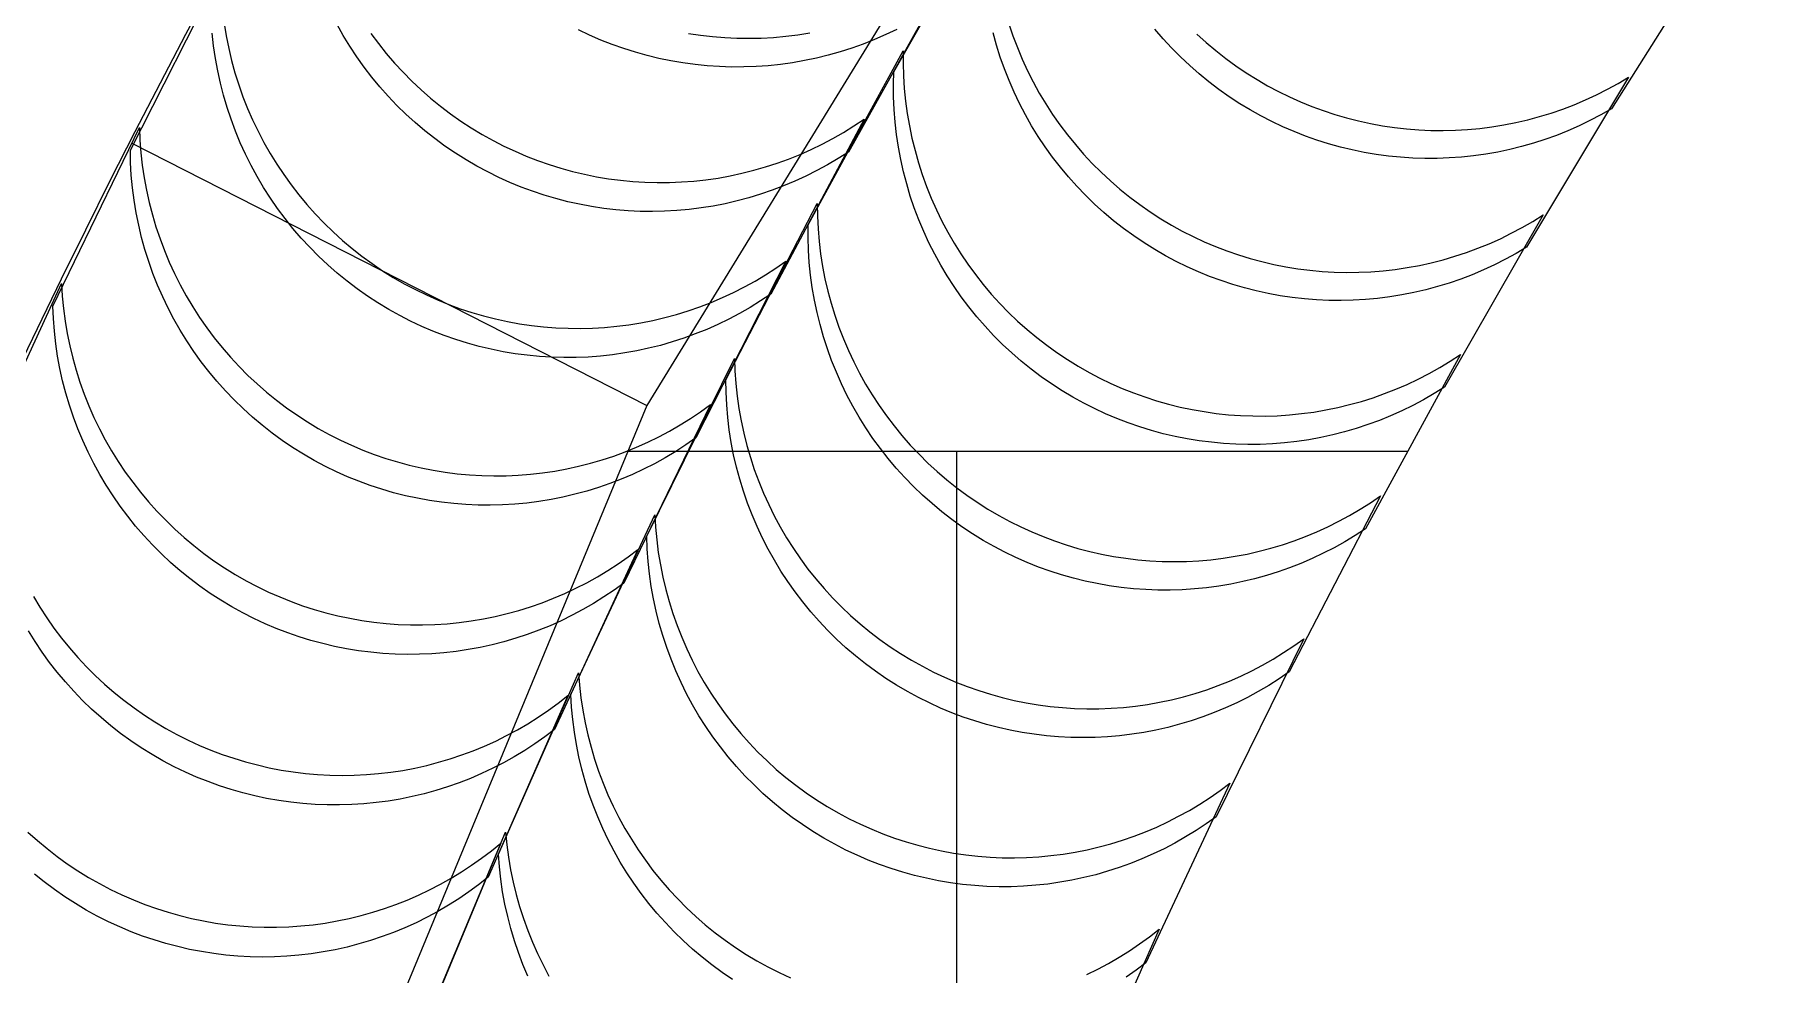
# Model space of a CAD drawing. Header units: metres. Extents: x -22.9 to 22.9, y -22.9 to 22.9.
# Drawn here: x -20.613 to -16.257, y 8.282 to 10.652 of the extents above; entities that cross this region are included whole.
import ezdxf

# ---------------------------------------------------------------- set-up
doc = ezdxf.new("R2010")
doc.units = ezdxf.units.M
for name, color, linetype in [('OBSERVED_CIRCULAR_SCAN', 3, 'Continuous'), ('SCAN_FOOTPRINTS', 5, 'Continuous'), ('TANK_BOUNDARY', 7, 'Continuous')]:
    doc.layers.add(name, color=color, linetype=linetype)

msp = doc.modelspace()

# ---------------------------------------------------------------- linework, layer by layer
at = {"layer": 'OBSERVED_CIRCULAR_SCAN'}
for p, q in [((-17.3146, 12.5798), (-19.0693, 9.7163)), ((-20.3676, 10.3778), (-19.0693, 9.7163)), ((-19.0693, 9.7163), (-20.3545, 6.6136)), ((-19.117, 9.6012), (-18.966, 9.6012)), ((-18.964, 9.6012), (-17.1514, 9.6012)), ((-18.288, 7.201), (-18.288, 9.6012))]:
    msp.add_line(p, q, dxfattribs=at)
at = {"layer": 'SCAN_FOOTPRINTS'}
for points in [[(-18.1567, 10.6785), (-18.1465, 10.6484), (-18.1352, 10.6187), (-18.1229, 10.5894), (-18.1096, 10.5605), (-18.0952, 10.5321), (-18.0799, 10.5043), (-18.0636, 10.477), (-18.0464, 10.4503), (-18.0282, 10.4242), (-18.0091, 10.3988), (-17.9891, 10.3741), (-17.9682, 10.3501), (-17.9466, 10.3269), (-17.9241, 10.3044), (-17.9008, 10.2827), (-17.8768, 10.2619), (-17.8521, 10.242), (-17.8266, 10.2229), (-17.8006, 10.2047), (-17.7739, 10.1875), (-17.7466, 10.1712), (-17.7196, 10.1563), (-17.6921, 10.1424), (-17.6642, 10.1295), (-17.6358, 10.1175), (-17.6071, 10.1064), (-17.578, 10.0964), (-17.5485, 10.0874), (-17.5188, 10.0793), (-17.4888, 10.0724), (-17.4586, 10.0664), (-17.4282, 10.0614), (-17.3977, 10.0576), (-17.367, 10.0547), (-17.3362, 10.0529), (-17.3055, 10.0522), (-17.2747, 10.0525), (-17.2439, 10.0539), (-17.2132, 10.0563), (-17.1826, 10.0598), (-17.1522, 10.0643), (-17.1219, 10.0698), (-17.0918, 10.0764), (-17.0619, 10.084), (-17.0324, 10.0926), (-17.0031, 10.1023), (-16.9742, 10.1129), (-16.9457, 10.1245), (-16.9176, 10.1371), (-16.89, 10.1506), (-16.8628, 10.1651), (-16.8361, 10.1805), (-16.81, 10.1968), (-17.0585, 9.7629), (-17.0585, 9.7629), (-17.0846, 9.7466), (-17.1113, 9.7312), (-17.1385, 9.7167), (-17.1661, 9.7032), (-17.1942, 9.6906), (-17.2227, 9.679), (-17.2516, 9.6684), (-17.2809, 9.6588), (-17.3104, 9.6501), (-17.3403, 9.6425), (-17.3704, 9.6359), (-17.4007, 9.6304), (-17.4311, 9.6259), (-17.4617, 9.6224), (-17.4924, 9.62), (-17.5232, 9.6186), (-17.554, 9.6183), (-17.5847, 9.619), (-17.6155, 9.6208), (-17.6461, 9.6237), (-17.6767, 9.6276), (-17.7071, 9.6325), (-17.7373, 9.6385), (-17.7673, 9.6455), (-17.797, 9.6535), (-17.8265, 9.6625), (-17.8556, 9.6726), (-17.8843, 9.6836), (-17.9127, 9.6956), (-17.9406, 9.7086), (-17.9681, 9.7225), (-17.9951, 9.7373), (-18.0224, 9.7536), (-18.0491, 9.7708), (-18.0751, 9.789), (-18.1006, 9.8081), (-18.1253, 9.828), (-18.1493, 9.8489), (-18.1726, 9.8705), (-18.1951, 9.893), (-18.2167, 9.9162), (-18.2376, 9.9402), (-18.2576, 9.965), (-18.2767, 9.9904), (-18.2949, 10.0164), (-18.3121, 10.0431), (-18.3284, 10.0704), (-18.3437, 10.0983), (-18.3581, 10.1266), (-18.3714, 10.1555), (-18.3837, 10.1848), (-18.395, 10.2145), (-18.4051, 10.2446), (-18.4143, 10.2751), (-18.4223, 10.3058), (-18.4293, 10.3369), (-18.4351, 10.3681), (-18.4399, 10.3995), (-18.4435, 10.4311), (-18.446, 10.4628), (-18.4474, 10.4945), (-18.4477, 10.5263), (-18.4469, 10.5581), (-18.1984, 10.992)], [(-16.3713, 10.8872), (-16.6376, 10.4641), (-16.6376, 10.4641), (-16.6644, 10.4489), (-16.6917, 10.4346), (-16.7194, 10.4213), (-16.7476, 10.4089), (-16.7762, 10.3975), (-16.8052, 10.3871), (-16.8345, 10.3777), (-16.8641, 10.3693), (-16.894, 10.3619), (-16.9242, 10.3555), (-16.9545, 10.3502), (-16.985, 10.3459), (-17.0156, 10.3427), (-17.0463, 10.3405), (-17.0771, 10.3393), (-17.1079, 10.3392), (-17.1387, 10.3402), (-17.1694, 10.3422), (-17.2, 10.3453), (-17.2305, 10.3494), (-17.2609, 10.3546), (-17.2911, 10.3608), (-17.321, 10.368), (-17.3507, 10.3762), (-17.38, 10.3855), (-17.4091, 10.3957), (-17.4377, 10.407), (-17.466, 10.4192), (-17.4938, 10.4323), (-17.5212, 10.4465), (-17.5481, 10.4615), (-17.5744, 10.4774), (-17.601, 10.4949), (-17.627, 10.5132), (-17.6523, 10.5324), (-17.6769, 10.5525), (-17.7008, 10.5735), (-17.7239, 10.5953), (-17.7463, 10.6179), (-17.7678, 10.6413), (-17.7885, 10.6654)], [(-20.135, 10.6795), (-20.1298, 10.6481), (-20.1235, 10.6169), (-20.1162, 10.586), (-20.1077, 10.5554), (-20.0981, 10.5251), (-20.0875, 10.4951), (-20.0758, 10.4656), (-20.0631, 10.4364), (-20.0494, 10.4078), (-20.0347, 10.3796), (-20.0189, 10.352), (-20.0023, 10.3249), (-19.9846, 10.2985), (-19.9661, 10.2726), (-19.9466, 10.2475), (-19.9263, 10.2231), (-19.9051, 10.1994), (-19.8831, 10.1764), (-19.8603, 10.1543), (-19.8367, 10.1329), (-19.8124, 10.1125), (-19.7874, 10.0928), (-19.7617, 10.0741), (-19.7354, 10.0563), (-19.7085, 10.0395), (-19.6809, 10.0236), (-19.6529, 10.0087), (-19.6252, 9.9952), (-19.5971, 9.9826), (-19.5685, 9.971), (-19.5396, 9.9605), (-19.5104, 9.9509), (-19.4808, 9.9423), (-19.4509, 9.9347), (-19.4208, 9.9282), (-19.3905, 9.9227), (-19.3601, 9.9182), (-19.3295, 9.9148), (-19.2988, 9.9124), (-19.268, 9.9111), (-19.2372, 9.9108), (-19.2064, 9.9116), (-19.1757, 9.9134), (-19.145, 9.9163), (-19.1145, 9.9202), (-19.0841, 9.9252), (-19.0539, 9.9312), (-19.0239, 9.9382), (-18.9942, 9.9463), (-18.9648, 9.9554), (-18.9357, 9.9655), (-18.907, 9.9765), (-18.8786, 9.9886), (-18.8507, 10.0016), (-18.8232, 10.0155), (-18.7963, 10.0304), (-18.7699, 10.0462), (-18.744, 10.0629), (-18.7187, 10.0804), (-18.9455, 9.6348), (-18.9455, 9.6348), (-18.9708, 9.6173), (-18.9966, 9.6006), (-19.0231, 9.5848), (-19.05, 9.5699), (-19.0775, 9.5559), (-19.1054, 9.5429), (-19.1337, 9.5309), (-19.1625, 9.5198), (-19.1916, 9.5098), (-19.221, 9.5007), (-19.2507, 9.4926), (-19.2807, 9.4856), (-19.3109, 9.4796), (-19.3413, 9.4746), (-19.3718, 9.4707), (-19.4025, 9.4678), (-19.4332, 9.466), (-19.464, 9.4652), (-19.4948, 9.4654), (-19.5256, 9.4668), (-19.5563, 9.4691), (-19.5869, 9.4726), (-19.6173, 9.477), (-19.6476, 9.4826), (-19.6777, 9.4891), (-19.7076, 9.4967), (-19.7371, 9.5053), (-19.7664, 9.5148), (-19.7953, 9.5254), (-19.8238, 9.537), (-19.852, 9.5495), (-19.8796, 9.563), (-19.9077, 9.578), (-19.9352, 9.5939), (-19.9622, 9.6107), (-19.9885, 9.6285), (-20.0142, 9.6472), (-20.0392, 9.6668), (-20.0635, 9.6873), (-20.0871, 9.7087), (-20.1099, 9.7308), (-20.1319, 9.7538), (-20.1531, 9.7775), (-20.1734, 9.8019), (-20.1929, 9.827), (-20.2114, 9.8528), (-20.229, 9.8793), (-20.2457, 9.9063), (-20.2614, 9.934), (-20.2762, 9.9621), (-20.2899, 9.9908), (-20.3026, 10.0199), (-20.3143, 10.0495), (-20.3249, 10.0795), (-20.3345, 10.1098), (-20.3429, 10.1404), (-20.3503, 10.1713), (-20.3566, 10.2025), (-20.3618, 10.2339), (-20.3659, 10.2654), (-20.3689, 10.297), (-20.3707, 10.3288), (-20.3714, 10.3605), (-20.1446, 10.8061)], [(-18.3176, 10.7922), (-18.5613, 10.3556), (-18.5613, 10.3556), (-18.5873, 10.339), (-18.6138, 10.3233), (-18.6408, 10.3086), (-18.6683, 10.2947), (-18.6963, 10.2818), (-18.7247, 10.2699), (-18.7534, 10.259), (-18.7826, 10.249), (-18.812, 10.2401), (-18.8418, 10.2321), (-18.8718, 10.2252), (-18.902, 10.2193), (-18.9324, 10.2145), (-18.963, 10.2107), (-18.9937, 10.2079), (-19.0244, 10.2062), (-19.0552, 10.2056), (-19.086, 10.206), (-19.1167, 10.2074), (-19.1474, 10.21), (-19.178, 10.2135), (-19.2085, 10.2181), (-19.2387, 10.2237), (-19.2688, 10.2304), (-19.2986, 10.2381), (-19.3282, 10.2468), (-19.3574, 10.2565), (-19.3862, 10.2672), (-19.4147, 10.2789), (-19.4428, 10.2916), (-19.4704, 10.3052), (-19.4976, 10.3198), (-19.525, 10.3357), (-19.5519, 10.3527), (-19.5782, 10.3706), (-19.6038, 10.3894), (-19.6288, 10.4091), (-19.653, 10.4296), (-19.6765, 10.451), (-19.6993, 10.4732), (-19.7212, 10.4962), (-19.7423, 10.52), (-19.7625, 10.5445), (-19.7819, 10.5697), (-19.8004, 10.5956), (-19.8179, 10.6221), (-19.8345, 10.6492), (-19.8502, 10.6769)], [(-19.765, 10.6544), (-19.746, 10.6289), (-19.7262, 10.604), (-19.7055, 10.5799), (-19.6839, 10.5566), (-19.6616, 10.534), (-19.6384, 10.5122), (-19.6145, 10.4913), (-19.5899, 10.4712), (-19.5645, 10.452), (-19.5385, 10.4337), (-19.5119, 10.4163), (-19.4847, 10.3999), (-19.4569, 10.3844), (-19.4295, 10.3704), (-19.4016, 10.3573), (-19.3733, 10.3452), (-19.3446, 10.334), (-19.3156, 10.3239), (-19.2862, 10.3147), (-19.2565, 10.3066), (-19.2265, 10.2995), (-19.1963, 10.2934), (-19.1659, 10.2883), (-19.1354, 10.2843), (-19.1048, 10.2814), (-19.074, 10.2794), (-19.0432, 10.2786), (-19.0125, 10.2788), (-18.9817, 10.28), (-18.951, 10.2823), (-18.9204, 10.2856), (-18.8899, 10.29), (-18.8596, 10.2955), (-18.8295, 10.3019), (-18.7996, 10.3094), (-18.77, 10.3179), (-18.7407, 10.3274), (-18.7118, 10.3379), (-18.6832, 10.3494), (-18.6551, 10.3619), (-18.6273, 10.3753), (-18.6001, 10.3897), (-18.5734, 10.405), (-18.5472, 10.4212), (-18.5216, 10.4382), (-18.7569, 9.9971), (-18.7569, 9.9971), (-18.7825, 9.98), (-18.8087, 9.9638), (-18.8354, 9.9485), (-18.8626, 9.9341), (-18.8904, 9.9207), (-18.9185, 9.9083), (-18.9471, 9.8968), (-18.976, 9.8863), (-19.0053, 9.8767), (-19.0349, 9.8682), (-19.0648, 9.8608), (-19.0949, 9.8543), (-19.1252, 9.8489), (-19.1557, 9.8445), (-19.1863, 9.8411), (-19.217, 9.8388), (-19.2478, 9.8376), (-19.2785, 9.8374), (-19.3093, 9.8383), (-19.3401, 9.8402), (-19.3707, 9.8431), (-19.4012, 9.8472), (-19.4316, 9.8522), (-19.4618, 9.8583), (-19.4918, 9.8654), (-19.5215, 9.8736), (-19.5509, 9.8827), (-19.5799, 9.8929), (-19.6086, 9.904), (-19.6369, 9.9161), (-19.6648, 9.9292), (-19.6922, 9.9432), (-19.72, 9.9587), (-19.7472, 9.9751), (-19.7738, 9.9925), (-19.7998, 10.0108), (-19.8252, 10.03), (-19.8498, 10.0501), (-19.8737, 10.071), (-19.8969, 10.0928), (-19.9192, 10.1154), (-19.9408, 10.1388), (-19.9615, 10.1629), (-19.9813, 10.1877), (-20.0003, 10.2132), (-20.0184, 10.2394), (-20.0355, 10.2661), (-20.0516, 10.2935), (-20.0668, 10.3214), (-20.081, 10.3499), (-20.0942, 10.3788), (-20.1063, 10.4082), (-20.1174, 10.438), (-20.1275, 10.4681), (-20.1365, 10.4986), (-20.1443, 10.5294), (-20.1511, 10.5605), (-20.1568, 10.5917), (-20.1614, 10.6232), (-20.1649, 10.6548)], [(-18.4393, 10.6648), (-18.467, 10.6515), (-18.4953, 10.6392), (-18.5239, 10.6278), (-18.5529, 10.6174), (-18.5822, 10.608), (-18.6118, 10.5996), (-18.6417, 10.5923), (-18.6719, 10.5859), (-18.7022, 10.5806), (-18.7327, 10.5764), (-18.7633, 10.5732), (-18.794, 10.571), (-18.8248, 10.5699), (-18.8556, 10.5698), (-18.8864, 10.5708), (-18.9171, 10.5729), (-18.9477, 10.576), (-18.9782, 10.5801), (-19.0086, 10.5853), (-19.0388, 10.5915), (-19.0687, 10.5987), (-19.0983, 10.607), (-19.1277, 10.6163), (-19.1567, 10.6266), (-19.1854, 10.6378), (-19.2137, 10.6501), (-19.2415, 10.6633)], [(-18.9647, 10.6547), (-18.9343, 10.6501), (-18.9037, 10.6465), (-18.873, 10.644), (-18.8422, 10.6426), (-18.8115, 10.6422), (-18.7807, 10.6428), (-18.7499, 10.6445), (-18.7193, 10.6473), (-18.6887, 10.6511), (-18.6583, 10.6559)], [(-17.683, 10.6529), (-17.6594, 10.6316), (-17.6351, 10.6111), (-17.6101, 10.5915), (-17.5844, 10.5728), (-17.5581, 10.555), (-17.5311, 10.5382), (-17.5045, 10.5228), (-17.4773, 10.5083), (-17.4496, 10.4948), (-17.4215, 10.4822), (-17.393, 10.4705), (-17.3641, 10.4599), (-17.3349, 10.4503), (-17.3053, 10.4416), (-17.2755, 10.434), (-17.2454, 10.4274), (-17.2151, 10.4218), (-17.1847, 10.4173), (-17.1541, 10.4138), (-17.1234, 10.4114), (-17.0926, 10.41), (-17.0618, 10.4097), (-17.031, 10.4104), (-17.0003, 10.4122), (-16.9696, 10.415), (-16.9391, 10.4189), (-16.9087, 10.4238), (-16.8785, 10.4298), (-16.8485, 10.4368), (-16.8187, 10.4448), (-16.7893, 10.4538), (-16.7602, 10.4638), (-16.7314, 10.4749), (-16.7031, 10.4868), (-16.6751, 10.4998), (-16.6477, 10.5137), (-16.6207, 10.5285), (-16.5942, 10.5443), (-16.8517, 10.1157), (-16.8517, 10.1157), (-16.8781, 10.0999), (-16.9051, 10.0851), (-16.9326, 10.0712), (-16.9605, 10.0582), (-16.9889, 10.0462), (-17.0176, 10.0352), (-17.0468, 10.0252), (-17.0762, 10.0162), (-17.1059, 10.0082), (-17.1359, 10.0012), (-17.1661, 9.9952), (-17.1965, 9.9903), (-17.2271, 9.9864), (-17.2577, 9.9836), (-17.2885, 9.9818), (-17.3193, 9.9811), (-17.3501, 9.9814), (-17.3808, 9.9828), (-17.4115, 9.9852), (-17.4421, 9.9887), (-17.4726, 9.9932), (-17.5029, 9.9988), (-17.5329, 10.0054), (-17.5628, 10.013), (-17.5923, 10.0216), (-17.6216, 10.0313), (-17.6505, 10.0419), (-17.679, 10.0536), (-17.7071, 10.0661), (-17.7347, 10.0797), (-17.7619, 10.0942), (-17.7886, 10.1096), (-17.8155, 10.1264), (-17.8419, 10.1442), (-17.8676, 10.1629), (-17.8926, 10.1825), (-17.9169, 10.203), (-17.9405, 10.2243), (-17.9633, 10.2464), (-17.9853, 10.2694), (-18.0065, 10.2931), (-18.0268, 10.3175), (-18.0463, 10.3426), (-18.0649, 10.3684), (-18.0825, 10.3949), (-18.0992, 10.4219), (-18.1149, 10.4495), (-18.1297, 10.4777), (-18.1434, 10.5064), (-18.1561, 10.5355), (-18.1678, 10.5651), (-18.1785, 10.595), (-18.188, 10.6253), (-18.1965, 10.6559)], [(-20.7544, 9.5702), (-20.5449, 10.0242), (-20.5449, 10.0242), (-20.543, 9.9925), (-20.5399, 9.9608), (-20.5358, 9.9293), (-20.5305, 9.898), (-20.5241, 9.8669), (-20.5166, 9.836), (-20.508, 9.8054), (-20.4984, 9.7751), (-20.4877, 9.7451), (-20.4759, 9.7156), (-20.4631, 9.6865), (-20.4493, 9.6579), (-20.4345, 9.6298), (-20.4186, 9.6022), (-20.4019, 9.5752), (-20.3842, 9.5488), (-20.3655, 9.523), (-20.346, 9.498), (-20.3256, 9.4736), (-20.3043, 9.45), (-20.2823, 9.4271), (-20.2594, 9.405), (-20.2358, 9.3837), (-20.2114, 9.3633), (-20.1863, 9.3438), (-20.1606, 9.3252), (-20.1342, 9.3074), (-20.1072, 9.2907), (-20.0796, 9.2749), (-20.0515, 9.26), (-20.0229, 9.2462), (-19.9947, 9.2338), (-19.9661, 9.2223), (-19.9372, 9.2119), (-19.9079, 9.2024), (-19.8783, 9.1939), (-19.8484, 9.1865), (-19.8183, 9.1801), (-19.7879, 9.1747), (-19.7575, 9.1704), (-19.7268, 9.1671), (-19.6961, 9.1648), (-19.6654, 9.1636), (-19.6346, 9.1635), (-19.6038, 9.1644), (-19.5731, 9.1663), (-19.5424, 9.1694), (-19.5119, 9.1734), (-19.4815, 9.1785), (-19.4513, 9.1847), (-19.4214, 9.1918), (-19.3917, 9.2), (-19.3623, 9.2092), (-19.3333, 9.2194), (-19.3046, 9.2306), (-19.2763, 9.2427), (-19.2484, 9.2559), (-19.221, 9.2699), (-19.1941, 9.2849), (-19.1678, 9.3008), (-19.142, 9.3176), (-19.1168, 9.3353), (-19.0922, 9.3538), (-19.3017, 8.8998), (-19.3017, 8.8998), (-19.3262, 8.8813), (-19.3515, 8.8636), (-19.3773, 8.8468), (-19.4036, 8.8309), (-19.4305, 8.8159), (-19.4579, 8.8019), (-19.4858, 8.7888), (-19.5141, 8.7766), (-19.5428, 8.7654), (-19.5718, 8.7552), (-19.6012, 8.746), (-19.6309, 8.7378), (-19.6608, 8.7307), (-19.691, 8.7245), (-19.7214, 8.7194), (-19.7519, 8.7154), (-19.7826, 8.7123), (-19.8133, 8.7104), (-19.8441, 8.7095), (-19.8749, 8.7096), (-19.9056, 8.7108), (-19.9363, 8.7131), (-19.9669, 8.7164), (-19.9974, 8.7207), (-20.0278, 8.7261), (-20.0579, 8.7325), (-20.0878, 8.7399), (-20.1174, 8.7484), (-20.1467, 8.7579), (-20.1756, 8.7683), (-20.2042, 8.7798), (-20.2324, 8.7922), (-20.261, 8.806), (-20.2891, 8.8209), (-20.3167, 8.8367), (-20.3437, 8.8534), (-20.3701, 8.8712), (-20.3958, 8.8898), (-20.4209, 8.9093), (-20.4453, 8.9298), (-20.4689, 8.951), (-20.4918, 8.9731), (-20.5138, 8.996), (-20.5351, 9.0196), (-20.5555, 9.044), (-20.575, 9.069), (-20.5937, 9.0948), (-20.6114, 9.1212), (-20.6281, 9.1482)], [(-18.8532, 8.2695), (-18.8795, 8.2874), (-18.9052, 8.3061), (-18.9302, 8.3258), (-18.9544, 8.3463), (-18.978, 8.3677), (-19.0007, 8.3898), (-19.0227, 8.4128), (-19.0439, 8.4365), (-19.0642, 8.461), (-19.0836, 8.4862), (-19.1021, 8.512), (-19.1197, 8.5385), (-19.1363, 8.5656), (-19.152, 8.5932), (-19.1667, 8.6214), (-19.1804, 8.6501), (-19.193, 8.6793), (-19.2047, 8.7088), (-19.2152, 8.7388), (-19.2248, 8.7691), (-19.2332, 8.7998), (-19.2405, 8.8307), (-19.2468, 8.8619), (-19.2519, 8.8932), (-19.256, 8.9248), (-19.2589, 8.9564), (-19.2607, 8.9882), (-19.0491, 9.4412), (-19.0491, 9.4412), (-19.0473, 9.4095), (-19.0444, 9.3778), (-19.0404, 9.3463), (-19.0352, 9.3149), (-19.029, 9.2837), (-19.0216, 9.2528), (-19.0132, 9.2222), (-19.0037, 9.1918), (-18.9931, 9.1619), (-18.9815, 9.1323), (-18.9688, 9.1031), (-18.9551, 9.0744), (-18.9404, 9.0463), (-18.9247, 9.0186), (-18.9081, 8.9915), (-18.8905, 8.9651), (-18.872, 8.9392), (-18.8526, 8.914), (-18.8323, 8.8896), (-18.8111, 8.8658), (-18.7892, 8.8429), (-18.7664, 8.8207), (-18.7429, 8.7993), (-18.7186, 8.7788), (-18.6936, 8.7591), (-18.668, 8.7404), (-18.6416, 8.7226), (-18.6147, 8.7057), (-18.5872, 8.6897), (-18.5592, 8.6748), (-18.5306, 8.6608), (-18.5025, 8.6483), (-18.474, 8.6367), (-18.4451, 8.6261), (-18.4158, 8.6165), (-18.3862, 8.6079), (-18.3564, 8.6003), (-18.3263, 8.5937), (-18.296, 8.5882), (-18.2655, 8.5837), (-18.2349, 8.5803), (-18.2042, 8.5779), (-18.1735, 8.5766), (-18.1427, 8.5763), (-18.1119, 8.5771), (-18.0812, 8.5789), (-18.0505, 8.5818), (-18.02, 8.5857), (-17.9896, 8.5906), (-17.9594, 8.5966), (-17.9294, 8.6037), (-17.8997, 8.6117), (-17.8702, 8.6208), (-17.8411, 8.6308), (-17.8124, 8.6419), (-17.784, 8.6539), (-17.7561, 8.6669), (-17.7287, 8.6809), (-17.7017, 8.6957), (-17.6753, 8.7115), (-17.6494, 8.7282), (-17.6241, 8.7458), (-17.5994, 8.7642), (-17.811, 8.3111), (-17.811, 8.3111), (-17.8357, 8.2927), (-17.861, 8.2752)], [(-20.6157, 9.2354), (-20.5994, 9.2081), (-20.5821, 9.1814), (-20.5639, 9.1554), (-20.5447, 9.13), (-20.5247, 9.1053), (-20.5039, 9.0813), (-20.4822, 9.0581), (-20.4597, 9.0357), (-20.4364, 9.014), (-20.4123, 8.9932), (-20.3876, 8.9733), (-20.3621, 8.9542), (-20.336, 8.9361), (-20.3093, 8.9189), (-20.282, 8.9026), (-20.2541, 8.8873), (-20.2257, 8.8731), (-20.1968, 8.8598), (-20.1684, 8.8479), (-20.1396, 8.837), (-20.1105, 8.8271), (-20.081, 8.8182), (-20.0512, 8.8103), (-20.0212, 8.8034), (-19.991, 8.7976), (-19.9606, 8.7928), (-19.93, 8.789), (-19.8993, 8.7863), (-19.8686, 8.7847), (-19.8378, 8.7841), (-19.807, 8.7845), (-19.7762, 8.786), (-19.7456, 8.7886), (-19.715, 8.7922), (-19.6845, 8.7968), (-19.6543, 8.8025), (-19.6242, 8.8092), (-19.5944, 8.817), (-19.5649, 8.8257), (-19.5357, 8.8355), (-19.5068, 8.8462), (-19.4784, 8.858), (-19.4503, 8.8707), (-19.4227, 8.8843), (-19.3956, 8.8989), (-19.369, 8.9144), (-19.3429, 8.9308), (-19.3175, 8.9481), (-19.2926, 8.9663), (-19.2684, 8.9853), (-19.4691, 8.5273), (-19.4691, 8.5273), (-19.4933, 8.5083), (-19.5182, 8.4902), (-19.5437, 8.4729), (-19.5697, 8.4565), (-19.5963, 8.441), (-19.6234, 8.4264), (-19.651, 8.4127), (-19.6791, 8.4), (-19.7076, 8.3883), (-19.7364, 8.3776), (-19.7656, 8.3678), (-19.7952, 8.359), (-19.825, 8.3513), (-19.855, 8.3446), (-19.8853, 8.3389), (-19.9157, 8.3342), (-19.9463, 8.3306), (-19.977, 8.3281), (-20.0077, 8.3266), (-20.0385, 8.3261), (-20.0693, 8.3267), (-20.1001, 8.3284), (-20.1307, 8.3311), (-20.1613, 8.3349), (-20.1917, 8.3397), (-20.2219, 8.3455), (-20.252, 8.3524), (-20.2817, 8.3603), (-20.3112, 8.3692), (-20.3404, 8.3791), (-20.3692, 8.39), (-20.3976, 8.4019), (-20.4265, 8.4151), (-20.4549, 8.4294), (-20.4827, 8.4447), (-20.51, 8.4609), (-20.5368, 8.4781), (-20.5629, 8.4963), (-20.5883, 8.5153), (-20.6131, 8.5353)], [(-19.3694, 8.2781), (-19.3817, 8.3074), (-19.3929, 8.3372), (-19.403, 8.3673), (-19.4121, 8.3978), (-19.4201, 8.4285), (-19.427, 8.4596), (-19.4328, 8.4908), (-19.4375, 8.5222), (-19.441, 8.5538), (-19.4435, 8.5855), (-19.2414, 9.0429), (-19.2414, 9.0429), (-19.2389, 9.0112), (-19.2354, 8.9796), (-19.2307, 8.9481), (-19.2249, 8.9169), (-19.218, 8.8859), (-19.21, 8.8551), (-19.2009, 8.8246), (-19.1908, 8.7945), (-19.1796, 8.7648), (-19.1673, 8.7354), (-19.1541, 8.7065), (-19.1398, 8.6781), (-19.1245, 8.6503), (-19.1083, 8.6229), (-19.0911, 8.5962), (-19.0729, 8.5701), (-19.0539, 8.5447), (-19.0339, 8.5199), (-19.0131, 8.4959), (-18.9915, 8.4726), (-18.9691, 8.4501), (-18.9459, 8.4284), (-18.9219, 8.4075), (-18.8972, 8.3875), (-18.8718, 8.3684), (-18.8458, 8.3501), (-18.8191, 8.3328), (-18.7918, 8.3165), (-18.764, 8.3012), (-18.7356, 8.2868), (-18.7068, 8.2734)], [(-20.6295, 8.6409), (-20.6058, 8.6197), (-20.5814, 8.5994), (-20.5562, 8.5799), (-20.5304, 8.5613), (-20.504, 8.5437), (-20.4769, 8.527), (-20.4493, 8.5113), (-20.4211, 8.4966), (-20.3925, 8.4828), (-20.3633, 8.4701), (-20.3347, 8.4588), (-20.3057, 8.4484), (-20.2764, 8.4391), (-20.2467, 8.4307), (-20.2168, 8.4234), (-20.1867, 8.4171), (-20.1563, 8.4119), (-20.1258, 8.4077), (-20.0952, 8.4045), (-20.0645, 8.4024), (-20.0337, 8.4013), (-20.0029, 8.4013), (-19.9721, 8.4023), (-19.9414, 8.4044), (-19.9108, 8.4076), (-19.8803, 8.4118), (-19.8499, 8.417), (-19.8198, 8.4233), (-19.7899, 8.4306), (-19.7602, 8.4389), (-19.7309, 8.4482), (-19.7018, 8.4585), (-19.6732, 8.4698), (-19.645, 8.4821), (-19.6172, 8.4953), (-19.5898, 8.5095), (-19.563, 8.5246), (-19.5367, 8.5406), (-19.511, 8.5575), (-19.4858, 8.5753), (-19.4613, 8.594), (-19.4374, 8.6134), (-19.6293, 8.1517)], [(-19.6179, 8.1792), (-19.4254, 8.6406), (-19.4254, 8.6406), (-19.4222, 8.609), (-19.418, 8.5775), (-19.4127, 8.5461), (-19.4062, 8.515), (-19.3987, 8.4841), (-19.3901, 8.4535), (-19.3804, 8.4233), (-19.3696, 8.3934), (-19.3578, 8.3639), (-19.3449, 8.3348), (-19.3311, 8.3062), (-19.3162, 8.2781)], [(-17.9602, 8.2821), (-17.9326, 8.2957), (-17.9054, 8.3102), (-17.8788, 8.3256), (-17.8527, 8.3419), (-17.8271, 8.3591), (-17.8022, 8.3772), (-17.7779, 8.3961), (-17.98, 7.9388)]]:
    msp.add_lwpolyline(points, dxfattribs=at)
for points in [[(-17.2579, 9.4059), (-17.2837, 9.3891), (-17.31, 9.3731), (-17.3369, 9.3581), (-17.3643, 9.344), (-17.3921, 9.3308), (-17.4204, 9.3186), (-17.449, 9.3074), (-17.4781, 9.2972), (-17.5075, 9.2879), (-17.5371, 9.2797), (-17.5671, 9.2725), (-17.5972, 9.2663), (-17.6276, 9.2612), (-17.6581, 9.2571), (-17.6888, 9.254), (-17.7195, 9.252), (-17.7503, 9.251), (-17.7811, 9.2511), (-17.8118, 9.2523), (-17.8425, 9.2545), (-17.8732, 9.2577), (-17.9036, 9.262), (-17.934, 9.2674), (-17.9641, 9.2738), (-17.994, 9.2812), (-18.0236, 9.2896), (-18.0529, 9.299), (-18.0819, 9.3094), (-18.1105, 9.3208), (-18.1387, 9.3332), (-18.1665, 9.3466), (-18.1937, 9.3608), (-18.2214, 9.3765), (-18.2484, 9.3932), (-18.2749, 9.4108), (-18.3007, 9.4294), (-18.3258, 9.4488), (-18.3503, 9.4692), (-18.374, 9.4903), (-18.3969, 9.5123), (-18.4191, 9.5351), (-18.4404, 9.5587), (-18.4609, 9.583), (-18.4805, 9.608), (-18.4993, 9.6337), (-18.5171, 9.66), (-18.5339, 9.6869), (-18.5498, 9.7145), (-18.5648, 9.7425), (-18.5787, 9.7711), (-18.5916, 9.8002), (-18.6035, 9.8296), (-18.6143, 9.8595), (-18.6241, 9.8898), (-18.6327, 9.9204), (-18.6403, 9.9512), (-18.6468, 9.9823), (-18.6522, 10.0137), (-18.6565, 10.0451), (-18.6597, 10.0768), (-18.6618, 10.1085), (-18.6627, 10.1403), (-18.6625, 10.1721), (-18.4231, 10.611), (-18.4231, 10.611), (-18.4233, 10.5792), (-18.4224, 10.5474), (-18.4203, 10.5157), (-18.4171, 10.4841), (-18.4128, 10.4526), (-18.4074, 10.4213), (-18.4009, 10.3902), (-18.3933, 10.3593), (-18.3846, 10.3287), (-18.3749, 10.2985), (-18.3641, 10.2686), (-18.3522, 10.2391), (-18.3393, 10.2101), (-18.3254, 10.1815), (-18.3104, 10.1534), (-18.2945, 10.1259), (-18.2777, 10.099), (-18.2599, 10.0726), (-18.2411, 10.0469), (-18.2215, 10.0219), (-18.201, 9.9976), (-18.1797, 9.9741), (-18.1575, 9.9513), (-18.1346, 9.9293), (-18.1109, 9.9081), (-18.0864, 9.8878), (-18.0613, 9.8683), (-18.0355, 9.8498), (-18.009, 9.8322), (-17.9819, 9.8155), (-17.9543, 9.7998), (-17.927, 9.7855), (-17.8993, 9.7722), (-17.8711, 9.7598), (-17.8425, 9.7484), (-17.8135, 9.738), (-17.7842, 9.7285), (-17.7546, 9.7201), (-17.7247, 9.7127), (-17.6946, 9.7063), (-17.6642, 9.701), (-17.6337, 9.6967), (-17.6031, 9.6934), (-17.5724, 9.6912), (-17.5416, 9.6901), (-17.5108, 9.69), (-17.4801, 9.6909), (-17.4493, 9.693), (-17.4187, 9.696), (-17.3882, 9.7001), (-17.3578, 9.7053), (-17.3277, 9.7114), (-17.2977, 9.7187), (-17.268, 9.7269), (-17.2387, 9.7361), (-17.2096, 9.7464), (-17.181, 9.7576), (-17.1527, 9.7698), (-17.1248, 9.7829), (-17.0975, 9.7971), (-17.0706, 9.8121), (-17.0443, 9.828), (-17.0185, 9.8449), (-17.2579, 9.4059)], [(-19.1271, 9.269), (-19.152, 9.251), (-19.1776, 9.2338), (-19.2037, 9.2175), (-19.2304, 9.2021), (-19.2576, 9.1876), (-19.2852, 9.1741), (-19.3133, 9.1615), (-19.3418, 9.1499), (-19.3707, 9.1393), (-19.4, 9.1296), (-19.4295, 9.121), (-19.4594, 9.1134), (-19.4895, 9.1068), (-19.5198, 9.1012), (-19.5502, 9.0967), (-19.5808, 9.0933), (-19.6115, 9.0908), (-19.6423, 9.0895), (-19.6731, 9.0891), (-19.7038, 9.0899), (-19.7346, 9.0917), (-19.7652, 9.0945), (-19.7958, 9.0984), (-19.8262, 9.1033), (-19.8564, 9.1093), (-19.8864, 9.1163), (-19.9161, 9.1243), (-19.9456, 9.1333), (-19.9747, 9.1433), (-20.0034, 9.1544), (-20.0318, 9.1664), (-20.0597, 9.1793), (-20.0881, 9.1937), (-20.1159, 9.2091), (-20.1432, 9.2254), (-20.1698, 9.2427), (-20.1959, 9.2609), (-20.2213, 9.28), (-20.246, 9.3001), (-20.2699, 9.3209), (-20.2931, 9.3426), (-20.3156, 9.3651), (-20.3372, 9.3884), (-20.358, 9.4125), (-20.3779, 9.4372), (-20.397, 9.4627), (-20.4151, 9.4888), (-20.4323, 9.5155), (-20.4486, 9.5428), (-20.4638, 9.5707), (-20.4781, 9.5991), (-20.4914, 9.628), (-20.5036, 9.6573), (-20.5148, 9.6871), (-20.5249, 9.7172), (-20.534, 9.7477), (-20.542, 9.7785), (-20.5489, 9.8095), (-20.5547, 9.8407), (-20.5594, 9.8722), (-20.5629, 9.9038), (-20.5654, 9.9355), (-20.5667, 9.9672), (-20.3486, 10.4171), (-20.3486, 10.4171), (-20.3472, 10.3853), (-20.3448, 10.3537), (-20.3412, 10.3221), (-20.3365, 10.2906), (-20.3307, 10.2594), (-20.3238, 10.2283), (-20.3158, 10.1976), (-20.3068, 10.1671), (-20.2966, 10.137), (-20.2854, 10.1072), (-20.2732, 10.0779), (-20.2599, 10.049), (-20.2457, 10.0206), (-20.2304, 9.9927), (-20.2141, 9.9654), (-20.1969, 9.9387), (-20.1788, 9.9126), (-20.1598, 9.8871), (-20.1398, 9.8624), (-20.119, 9.8383), (-20.0974, 9.815), (-20.075, 9.7925), (-20.0517, 9.7708), (-20.0278, 9.7499), (-20.0031, 9.7299), (-19.9777, 9.7108), (-19.9517, 9.6926), (-19.925, 9.6753), (-19.8977, 9.6589), (-19.8699, 9.6436), (-19.8415, 9.6292), (-19.8136, 9.6162), (-19.7852, 9.6042), (-19.7565, 9.5932), (-19.7274, 9.5832), (-19.6979, 9.5742), (-19.6682, 9.5662), (-19.6382, 9.5592), (-19.608, 9.5532), (-19.5776, 9.5483), (-19.5471, 9.5444), (-19.5164, 9.5415), (-19.4857, 9.5398), (-19.4549, 9.539), (-19.4241, 9.5393), (-19.3933, 9.5407), (-19.3626, 9.5431), (-19.332, 9.5466), (-19.3016, 9.5511), (-19.2713, 9.5567), (-19.2412, 9.5633), (-19.2114, 9.5709), (-19.1818, 9.5795), (-19.1526, 9.5892), (-19.1237, 9.5998), (-19.0951, 9.6114), (-19.067, 9.624), (-19.0394, 9.6375), (-19.0122, 9.652), (-18.9855, 9.6674), (-18.9594, 9.6837), (-18.9339, 9.7009), (-18.9089, 9.7189), (-19.1271, 9.269)], [(-17.4498, 9.0449), (-17.4753, 9.0275), (-17.5013, 9.011), (-17.5278, 8.9954), (-17.5549, 8.9807), (-17.5824, 8.967), (-17.6105, 8.9542), (-17.6389, 8.9424), (-17.6677, 8.9315), (-17.6969, 8.9217), (-17.7264, 8.9129), (-17.7562, 8.905), (-17.7862, 8.8982), (-17.8164, 8.8924), (-17.8469, 8.8877), (-17.8774, 8.884), (-17.9081, 8.8814), (-17.9389, 8.8798), (-17.9697, 8.8792), (-18.0005, 8.8797), (-18.0312, 8.8813), (-18.0619, 8.8839), (-18.0925, 8.8876), (-18.1229, 8.8923), (-18.1531, 8.898), (-18.1832, 8.9048), (-18.213, 8.9126), (-18.2425, 8.9214), (-18.2717, 8.9312), (-18.3005, 8.9421), (-18.3289, 8.9538), (-18.357, 8.9666), (-18.3845, 8.9803), (-18.4125, 8.9954), (-18.4399, 9.0116), (-18.4667, 9.0286), (-18.4929, 9.0466), (-18.5184, 9.0655), (-18.5433, 9.0854), (-18.5674, 9.106), (-18.5908, 9.1275), (-18.6135, 9.1499), (-18.6353, 9.173), (-18.6563, 9.1968), (-18.6764, 9.2214), (-18.6957, 9.2467), (-18.714, 9.2727), (-18.7315, 9.2993), (-18.7479, 9.3265), (-18.7634, 9.3542), (-18.7779, 9.3825), (-18.7915, 9.4113), (-18.8039, 9.4405), (-18.8154, 9.4701), (-18.8258, 9.5002), (-18.8351, 9.5306), (-18.8433, 9.5613), (-18.8505, 9.5922), (-18.8565, 9.6234), (-18.8615, 9.6548), (-18.8653, 9.6864), (-18.868, 9.7181), (-18.8696, 9.7498), (-18.8701, 9.7816), (-18.6399, 10.2254), (-18.6399, 10.2254), (-18.6394, 10.1937), (-18.6378, 10.1619), (-18.6351, 10.1302), (-18.6312, 10.0987), (-18.6263, 10.0673), (-18.6202, 10.0361), (-18.6131, 10.0051), (-18.6049, 9.9744), (-18.5955, 9.944), (-18.5851, 9.914), (-18.5737, 9.8843), (-18.5612, 9.8551), (-18.5477, 9.8263), (-18.5332, 9.798), (-18.5177, 9.7703), (-18.5012, 9.7431), (-18.4838, 9.7165), (-18.4655, 9.6906), (-18.4462, 9.6653), (-18.4261, 9.6407), (-18.4051, 9.6168), (-18.3832, 9.5937), (-18.3606, 9.5714), (-18.3372, 9.5499), (-18.3131, 9.5292), (-18.2882, 9.5094), (-18.2627, 9.4905), (-18.2365, 9.4725), (-18.2097, 9.4554), (-18.1823, 9.4393), (-18.1543, 9.4242), (-18.1267, 9.4104), (-18.0987, 9.3977), (-18.0703, 9.3859), (-18.0414, 9.3751), (-18.0122, 9.3653), (-17.9827, 9.3564), (-17.9529, 9.3486), (-17.9229, 9.3419), (-17.8927, 9.3361), (-17.8622, 9.3314), (-17.8317, 9.3278), (-17.801, 9.3251), (-17.7702, 9.3236), (-17.7394, 9.3231), (-17.7086, 9.3236), (-17.6779, 9.3252), (-17.6472, 9.3278), (-17.6166, 9.3315), (-17.5862, 9.3363), (-17.556, 9.3421), (-17.5259, 9.3489), (-17.4962, 9.3567), (-17.4667, 9.3655), (-17.4375, 9.3754), (-17.4087, 9.3862), (-17.3802, 9.398), (-17.3522, 9.4108), (-17.3247, 9.4246), (-17.2976, 9.4392), (-17.271, 9.4548), (-17.245, 9.4713), (-17.2196, 9.4887), (-17.4498, 9.0449)], [(-17.6342, 8.6799), (-17.6593, 8.662), (-17.6849, 8.645), (-17.7112, 8.6288), (-17.7379, 8.6136), (-17.7652, 8.5993), (-17.7929, 8.5859), (-17.8211, 8.5735), (-17.8497, 8.5621), (-17.8787, 8.5516), (-17.908, 8.5422), (-17.9376, 8.5337), (-17.9675, 8.5263), (-17.9976, 8.5199), (-18.0279, 8.5145), (-18.0584, 8.5102), (-18.089, 8.5069), (-18.1197, 8.5046), (-18.1505, 8.5035), (-18.1813, 8.5033), (-18.2121, 8.5043), (-18.2428, 8.5062), (-18.2734, 8.5093), (-18.304, 8.5133), (-18.3343, 8.5185), (-18.3645, 8.5246), (-18.3944, 8.5318), (-18.4241, 8.54), (-18.4535, 8.5492), (-18.4826, 8.5594), (-18.5112, 8.5706), (-18.5395, 8.5828), (-18.5674, 8.5959), (-18.5956, 8.6105), (-18.6234, 8.626), (-18.6505, 8.6425), (-18.6771, 8.6599), (-18.703, 8.6783), (-18.7283, 8.6976), (-18.7529, 8.7178), (-18.7767, 8.7388), (-18.7998, 8.7607), (-18.8221, 8.7833), (-18.8436, 8.8067), (-18.8642, 8.8309), (-18.884, 8.8558), (-18.9029, 8.8814), (-18.9209, 8.9076), (-18.9379, 8.9344), (-18.954, 8.9618), (-18.9691, 8.9898), (-18.9832, 9.0183), (-18.9963, 9.0473), (-19.0083, 9.0767), (-19.0193, 9.1065), (-19.0293, 9.1367), (-19.0382, 9.1672), (-19.046, 9.198), (-19.0527, 9.2291), (-19.0583, 9.2604), (-19.0627, 9.2918), (-19.0661, 9.3234), (-19.0684, 9.3551), (-19.0695, 9.3869), (-18.8486, 9.8354), (-18.8486, 9.8354), (-18.8474, 9.8037), (-18.8452, 9.772), (-18.8418, 9.7404), (-18.8373, 9.7089), (-18.8317, 9.6776), (-18.825, 9.6465), (-18.8172, 9.6157), (-18.8083, 9.5852), (-18.7984, 9.555), (-18.7874, 9.5252), (-18.7753, 9.4958), (-18.7622, 9.4668), (-18.7481, 9.4383), (-18.733, 9.4104), (-18.7169, 9.3829), (-18.6999, 9.3561), (-18.6819, 9.3299), (-18.6631, 9.3043), (-18.6433, 9.2794), (-18.6226, 9.2553), (-18.6011, 9.2318), (-18.5788, 9.2092), (-18.5558, 9.1873), (-18.5319, 9.1663), (-18.5074, 9.1462), (-18.4821, 9.1269), (-18.4562, 9.1085), (-18.4296, 9.091), (-18.4024, 9.0745), (-18.3747, 9.059), (-18.3464, 9.0444), (-18.3186, 9.0313), (-18.2903, 9.0191), (-18.2616, 9.0079), (-18.2326, 8.9977), (-18.2032, 8.9885), (-18.1735, 8.9803), (-18.1435, 8.9731), (-18.1134, 8.967), (-18.083, 8.9619), (-18.0525, 8.9578), (-18.0218, 8.9548), (-17.9911, 8.9528), (-17.9603, 8.9519), (-17.9295, 8.952), (-17.8988, 8.9532), (-17.8681, 8.9554), (-17.8374, 8.9587), (-17.807, 8.963), (-17.7766, 8.9684), (-17.7465, 8.9748), (-17.7166, 8.9822), (-17.687, 8.9907), (-17.6577, 9.0001), (-17.6288, 9.0106), (-17.6002, 9.022), (-17.572, 9.0344), (-17.5442, 9.0478), (-17.517, 9.0621), (-17.4902, 9.0773), (-17.464, 9.0935), (-17.4383, 9.1105), (-17.4133, 9.1284), (-17.6342, 8.6799)]]:
    msp.add_lwpolyline(points, close=True, dxfattribs=at)
at = {"layer": 'TANK_BOUNDARY'}
msp.add_circle((0, 0), 22.86, dxfattribs=at)

doc.saveas('drawing.dxf')
